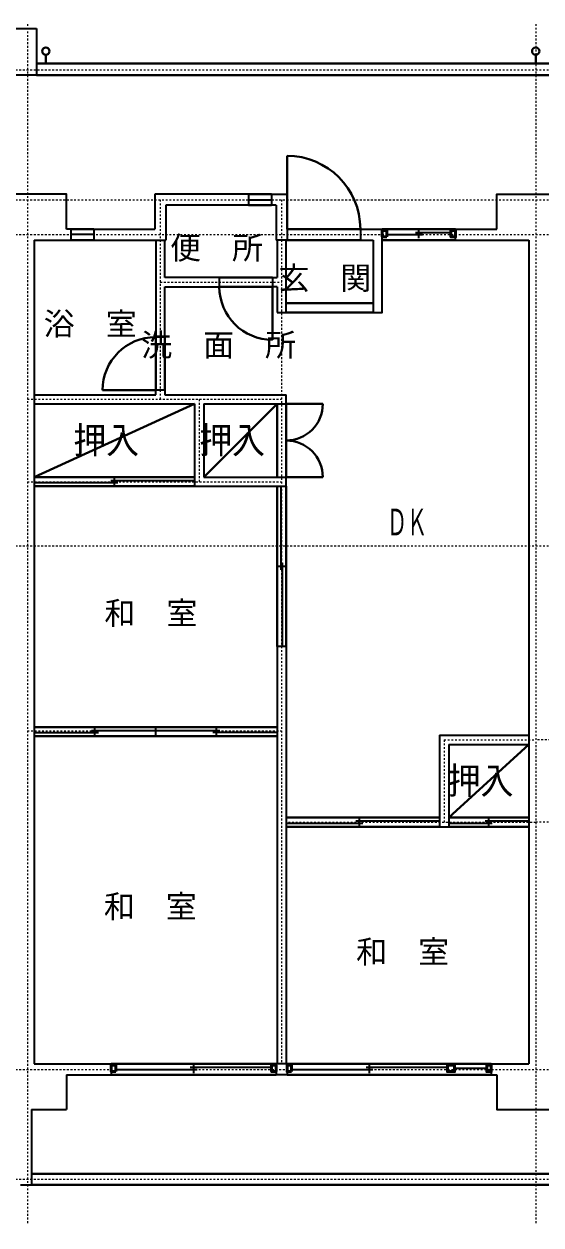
# Model space of a CAD drawing. Units: millimetres, scale not verified. Extents: x -196 to 201, y -142 to 142.
# Drawn here: x -150.4 to -122.1, y -18.1 to 47.5 of the extents above; entities that cross this region are included whole.
import ezdxf
from ezdxf.enums import TextEntityAlignment as Align

# ---------------------------------------------------------------- set-up
doc = ezdxf.new("R2010")
doc.units = ezdxf.units.MM
doc.linetypes.add('DASHED_DOTTED', pattern=[9.25, 6, -1.5, 0.25, -1.5])
for name, color, linetype, lineweight in [('0-0', 6, 'Continuous', 40), ('0-1__0-0_', 2, 'Continuous', 35), ('0-3__0-2_', 7, 'DASHED_DOTTED', 18), ('0-4__0-3_', 5, 'Continuous', 50), ('0-6__0-5_', 6, 'Continuous', 40), ('0-B__0-b_', 6, 'Continuous', 13)]:
    doc.layers.add(name, color=color, linetype=linetype, lineweight=lineweight)
doc.styles.add('ＭＳ ゴシック', font='')
doc.styles.get('ＭＳ ゴシック').set_extended_font_data('MS Gothic')

# ---------------------------------------------------------------- blocks, each defined once
blk = doc.blocks.new('-GLay-0-')
at = {"layer": '0-1__0-0_'}
for p, q in [((53663.5, 68854.4), (54163.5, 68854.4)), ((54163.5, 68854.4), (54163.5, 68344.4)), ((54163.5, 68344.4), (53663.5, 68344.4)), ((55453.5, 67044.4), (55453.5, 66664.4)), ((56478.5, 67044.4), (55453.5, 67044.4)), ((56478.5, 67044.4), (56478.5, 66924.4)), ((56728.5, 67044.4), (56728.5, 66924.4)), ((56728.5, 67044.4), (56898.5, 67044.4)), ((56898.5, 67044.4), (56898.5, 66544.4)), ((55573.5, 66924.4), (55573.5, 66544.4)), ((56478.5, 66924.4), (55573.5, 66924.4)), ((56478.5, 66984.4), (56728.5, 66984.4)), ((56778.5, 66924.4), (56728.5, 66924.4)), ((56778.5, 66924.4), (56778.5, 66544.4)), ((54538.5, 66664.4), (54488.5, 66664.4)), ((54538.5, 66664.4), (54538.5, 66544.4)), ((54788.5, 66664.4), (55453.5, 66664.4)), ((54788.5, 66664.4), (54788.5, 66544.4)), ((57698.5, 66664.4), (57938.5, 66664.4)), ((57698.5, 66664.4), (57698.5, 66544.4)), ((57938.5, 66544.4), (57938.5, 66664.4)), ((58338.5, 66564.4), (58338.5, 66664.4)), ((58738.5, 66664.4), (59188.5, 66664.4)), ((58738.5, 66544.4), (58738.5, 66664.4)), ((58738.5, 66544.4), (58738.5, 66664.4)), ((54138.5, 66544.4), (54138.5, 57544.4)), ((54138.5, 66544.4), (54538.5, 66544.4)), ((54788.5, 66604.4), (54538.5, 66604.4)), ((54788.5, 66544.4), (55573.5, 66544.4)), ((55463.5, 66544.4), (55463.5, 65484.4)), ((55563.5, 66134.4), (55563.5, 66544.4)), ((56898.5, 66544.4), (56778.5, 66544.4)), ((56788.5, 66544.4), (56788.5, 66134.4)), ((57698.5, 66544.4), (57838.5, 66544.4)), ((57838.5, 66544.4), (57838.5, 65754.4)), ((57988.5, 66604.4), (58376.3, 66604.4)), ((58688.5, 66624.4), (58300.7, 66624.4)), ((58738.5, 66544.4), (59538.5, 66544.4)), ((59538.5, 66544.4), (59538.5, 57544.4)), ((56158.5, 66134.4), (55563.5, 66134.4)), ((56158.5, 66134.4), (56158.5, 66034.4)), ((56738.5, 66134.4), (56738.5, 66034.4)), ((56738.5, 66134.4), (56788.5, 66134.4)), ((55563.5, 66034.4), (56158.5, 66034.4)), ((55563.5, 65484.4), (55563.5, 66034.4)), ((56788.5, 66034.4), (56738.5, 66034.4)), ((56788.5, 66034.4), (56788.5, 65754.4)), ((55563.5, 65484.4), (55463.5, 65484.4)), ((54138.5, 64854.4), (55463.5, 64854.4)), ((55463.5, 64854.4), (55463.5, 64904.4)), ((55563.5, 64904.4), (55463.5, 64904.4)), ((55563.5, 64904.4), (55563.5, 64854.4)), ((55563.5, 64854.4), (56888.5, 64854.4)), ((54138.5, 64754.4), (55888.5, 64754.4)), ((55888.5, 64754.4), (55888.5, 63854.4)), ((55988.5, 64754.4), (55988.5, 63954.4)), ((54138.5, 63894.4), (55051.3, 63894.4)), ((55888.5, 63914.4), (54975.7, 63914.4)), ((55013.5, 63854.4), (55013.5, 63954.4)), ((55988.5, 63954.4), (56888.5, 63954.4)), ((56888.5, 63854.4), (56888.5, 63954.4)), ((55888.5, 63854.4), (56888.5, 63854.4)), ((56828.5, 63854.4), (56828.5, 62941.6)), ((56888.5, 62979.4), (56788.5, 62979.4)), ((56848.5, 62104.4), (56848.5, 63017.2)), ((56788.5, 62104.4), (56788.5, 57544.4)), ((56888.5, 62104.4), (56788.5, 62104.4)), ((56888.5, 62104.4), (56888.5, 57544.4)), ((54138.5, 61164.4), (54838.8, 61164.4)), ((56163.8, 61184.4), (54763.2, 61184.4)), ((54801, 61124.4), (54801, 61224.4)), ((55463.5, 61124.4), (55463.5, 61224.4)), ((56788.5, 61164.4), (56088.2, 61164.4)), ((56126, 61124.4), (56126, 61224.4)), ((56788.5, 61224.4), (56788.5, 61124.4)), ((56785.7, 61124.4), (56788.5, 61124.4)), ((58563.5, 61134.4), (59538.5, 61134.4)), ((58563.5, 61134.4), (58563.5, 60134.4)), ((58663.5, 61034.4), (59538.5, 61034.4)), ((58663.5, 61034.4), (58663.5, 60134.4)), ((57688.5, 60134.4), (57688.5, 60234.4)), ((59101, 60134.4), (59101, 60234.4)), ((56888.5, 60174.4), (57726.3, 60174.4)), ((58563.5, 60194.4), (57650.7, 60194.4)), ((58563.5, 60134.4), (58663.5, 60134.4)), ((58663.5, 60174.4), (59138.8, 60174.4)), ((59538.5, 60194.4), (59063.2, 60194.4)), ((54138.5, 57544.4), (54978.5, 57544.4)), ((54978.5, 57544.4), (54978.5, 57424.4)), ((55028.5, 57484.4), (55916.3, 57484.4)), ((56728.5, 57504.4), (55840.7, 57504.4)), ((55878.5, 57444.4), (55878.5, 57544.4)), ((56778.5, 57544.4), (56778.5, 57424.4)), ((56898.5, 57544.4), (56778.5, 57544.4)), ((56898.5, 57544.4), (56898.5, 57424.4)), ((56948.5, 57484.4), (57836.3, 57484.4)), ((58648.5, 57504.4), (57760.7, 57504.4)), ((57798.5, 57444.4), (57798.5, 57544.4)), ((59078.5, 57494.4), (58728.5, 57494.4)), ((59128.5, 57544.4), (59538.5, 57544.4)), ((59128.5, 57544.4), (59128.5, 57424.4)), ((54488.5, 57424.4), (54488.5, 57044.4)), ((54488.5, 57424.4), (54978.5, 57424.4)), ((56898.5, 57424.4), (56778.5, 57424.4)), ((59128.5, 57424.4), (59188.5, 57424.4)), ((54108.5, 57044.4), (54108.5, 56224.4)), ((54108.5, 57044.4), (54488.5, 57044.4)), ((53988.5, 56224.4), (54108.5, 56224.4))]:
    blk.add_line(p, q, dxfattribs=at)
for points in [[(54488.5, 66664.4), (54488.5, 67044.4), (53638.5, 67044.4)], [(59188.5, 66664.4), (59188.5, 67044.4), (60038.5, 67044.4)], [(56788.5, 65754.4), (56888.5, 65754.4), (56888.5, 66544.4)], [(57838.5, 65754.4), (57938.5, 65754.4), (57938.5, 66544.4)], [(55988.5, 64754.4), (56888.5, 64754.4), (56888.5, 64854.4)], [(59188.5, 57424.4), (59188.5, 57044.4), (60038.5, 57044.4)]]:
    blk.add_lwpolyline(points, dxfattribs=at)
at = {"layer": '0-3__0-2_'}
for p, q in [((54063.5, 68904.4), (54063.5, 55784.4)), ((59613.5, 68904.4), (59613.5, 55784.4)), ((50413.5, 68404.4), (79913.5, 68404.4)), ((50413.5, 66984.4), (79913.5, 66984.4)), ((55513.5, 66984.4), (55513.5, 64804.4)), ((56838.5, 66984.4), (56838.5, 57544.4)), ((50413.5, 66604.4), (79913.5, 66604.4)), ((55513.5, 66084.4), (56838.5, 66084.4)), ((54063.5, 64804.4), (56838.5, 64804.4)), ((55938.5, 64804.4), (55938.5, 63904.4)), ((54063.5, 63904.4), (56838.5, 63904.4)), ((50413.5, 63204.4), (79913.5, 63204.4)), ((54063.5, 61184.4), (56838.5, 61184.4)), ((58613.5, 61084.4), (58613.5, 60184.4)), ((58613.5, 61084.4), (59613.5, 61084.4)), ((60613.5, 61084.4), (59613.5, 61084.4)), ((56913.5, 60184.4), (59613.5, 60184.4)), ((62313.5, 60184.4), (59613.5, 60184.4)), ((50413.5, 57484.4), (79913.5, 57484.4)), ((50413.5, 56284.4), (79913.5, 56284.4))]:
    blk.add_line(p, q, dxfattribs=at)
at = {"layer": '0-4__0-3_'}
for points in [[(57988.5, 66579.4), (57988.5, 66649.4), (57938.5, 66649.4), (57938.5, 66579.4)], [(58688.5, 66649.4), (58688.5, 66579.4), (58738.5, 66579.4), (58738.5, 66649.4)], [(55028.5, 57459.4), (55028.5, 57529.4), (54978.5, 57529.4), (54978.5, 57459.4)], [(56728.5, 57529.4), (56728.5, 57459.4), (56778.5, 57459.4), (56778.5, 57529.4)], [(56948.5, 57459.4), (56948.5, 57529.4), (56898.5, 57529.4), (56898.5, 57459.4)], [(58648.5, 57529.4), (58648.5, 57459.4), (58728.5, 57459.4), (58728.5, 57529.4)], [(59078.5, 57529.4), (59078.5, 57459.4), (59128.5, 57459.4), (59128.5, 57529.4)]]:
    blk.add_lwpolyline(points, close=True, dxfattribs=at)
at = {"layer": '0-6__0-5_'}
for p, q in [((54163.5, 68474.4), (76163.5, 68474.4)), ((54163.5, 68344.4), (76163.5, 68344.4)), ((56898.5, 66664.4), (56898.5, 67464.4)), ((56478.5, 67044.4), (56728.5, 67044.4)), ((56478.5, 66924.4), (56728.5, 66924.4)), ((54788.5, 66664.4), (54538.5, 66664.4)), ((57698.5, 66664.4), (56898.5, 66664.4)), ((57938.5, 66664.4), (58738.5, 66664.4)), ((54788.5, 66544.4), (54538.5, 66544.4)), ((56898.5, 66544.4), (57698.5, 66544.4)), ((57938.5, 66544.4), (58738.5, 66544.4)), ((56738.5, 66134.4), (56158.5, 66134.4)), ((57838.5, 65854.4), (56888.5, 65854.4)), ((57838.5, 65754.4), (56888.5, 65754.4)), ((55563.5, 64904.4), (55563.5, 65484.4)), ((55888.5, 64754.4), (54138.5, 63954.4)), ((55988.5, 63954.4), (56788.5, 64754.4)), ((56788.5, 63954.4), (56788.5, 64754.4)), ((56888.5, 64754.4), (57288.5, 64754.4)), ((56888.5, 63954.4), (56888.5, 64754.4)), ((54138.5, 63954.4), (55888.5, 63954.4)), ((56888.5, 63954.4), (57288.5, 63954.4)), ((54138.5, 63854.4), (55888.5, 63854.4)), ((56788.5, 62104.4), (56788.5, 63854.4)), ((56888.5, 62104.4), (56888.5, 63854.4)), ((54138.5, 61224.4), (56788.5, 61224.4)), ((56788.5, 61224.4), (55677.7, 61224.4)), ((54138.5, 61124.4), (56788.5, 61124.4)), ((58663.5, 60234.4), (59538.5, 61034.4)), ((56888.5, 60234.4), (58563.5, 60234.4)), ((58563.5, 60234.4), (58138.5, 60234.4)), ((58663.5, 60234.4), (59538.5, 60234.4)), ((56888.5, 60134.4), (58563.5, 60134.4)), ((58663.5, 60134.4), (59538.5, 60134.4)), ((54978.5, 57544.4), (56778.5, 57544.4)), ((56898.5, 57544.4), (59128.5, 57544.4)), ((54978.5, 57424.4), (56778.5, 57424.4)), ((56898.5, 57424.4), (59128.5, 57424.4)), ((54108.5, 56344.4), (76218.5, 56344.4)), ((54108.5, 56224.4), (76218.5, 56224.4))]:
    blk.add_line(p, q, dxfattribs=at)
for points in [[(54263.5, 68568.1), (54263.5, 68474.4), (54263.5, 68568.1)], [(59613.5, 68568.1), (59613.5, 68474.4), (59613.5, 68568.1)], [(56158.5, 66034.4), (56738.5, 66034.4), (56738.5, 65454.4)], [(55463.5, 65484.4), (55463.5, 64904.4), (54883.5, 64904.4)]]:
    blk.add_lwpolyline(points, dxfattribs=at)
for centre in [(54263.5, 68608.1), (59613.5, 68608.1)]:
    blk.add_circle(centre, 40, dxfattribs=at)
for centre, radius, start, end in [((56898.5, 66664.4), 800, 0, 90), ((56738.5, 66034.4), 580, 180, 270), ((55463.5, 64904.4), 580, 90, 180), ((56888.5, 64754.4), 400, 270, 0), ((56888.5, 63954.4), 400, 0, 90)]:
    blk.add_arc(centre, radius, start, end, dxfattribs=at)
at = {"layer": '0-B__0-b_', "color": 134, "style": 'ＭＳ ゴシック'}
for s, p in [('便\u3000所', (55621, 66260.6)), ('玄\u3000関', (56803.5, 65930.6)), ('浴\u3000室', (54241, 65430.6)), ('洗\u3000面\u3000所', (55305, 65200.6)), ('和\u3000室', (54903.5, 62270.6)), ('和\u3000室', (54898.5, 59065.6)), ('和\u3000室', (57653.5, 58570.6))]:
    blk.add_text(s, height=248, dxfattribs=at).set_placement(p, align=Align.BOTTOM_LEFT)
at = {"layer": '0-B__0-b_', "style": 'ＭＳ ゴシック'}
for s, width, p in [('押入', 0.9, (54565.5, 64125.4)), ('押入', 0.9, (55940.5, 64125.4)), ('ＤＫ', 0.55, (57989.5, 63230.3)), ('押入', 0.9, (58653, 60405.4))]:
    blk.add_text(s, height=291.7, dxfattribs=dict(at, width=width)).set_placement(p, align=Align.BOTTOM_LEFT)

msp = doc.modelspace()

# ---------------------------------------------------------------- block references
at = {"layer": '0-0', "xscale": 0.005, "yscale": 0.005}
msp.add_blockref('-GLay-0-', (-420.5, -297), dxfattribs=at)

doc.saveas('drawing.dxf')
